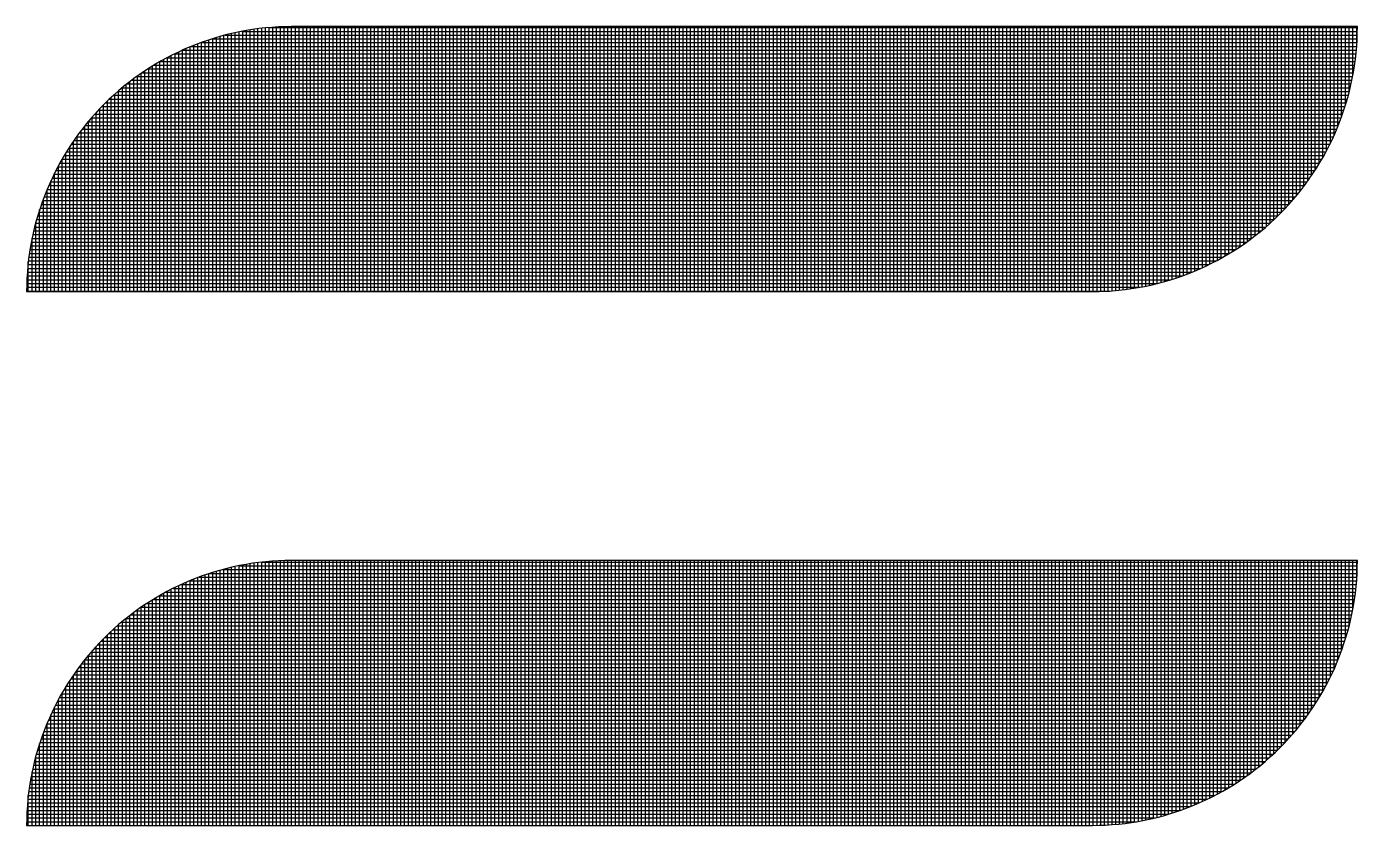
# Model space of a CAD drawing. Extents: x 0 to 841, y 0 to 594.
# Drawn here: x 704.31 to 710.33, y 100.58 to 104.2 of the extents above; entities that cross this region are included whole.
import ezdxf

# ---------------------------------------------------------------- set-up
doc = ezdxf.new("R2010")
doc.units = 0
doc.header["$LTSCALE"] = 7
doc.header["$MEASUREMENT"] = 0
doc.layers.add('한국지역난방기술주식회사 CI', color=7, linetype='Continuous')

# ---------------------------------------------------------------- blocks, each defined once
blk = doc.blocks.new('기술주CI')
at = {"layer": '한국지역난방기술주식회사 CI', "color": 142, "linetype": 'Continuous', "true_color": 0x1d9add}
for p, q in [((1087.215, 142.807), (1087.215, 144.959)), ((1087.247, 142.807), (1087.247, 144.968)), ((1087.257, 144.971), (1096.809, 144.971)), ((1087.279, 142.807), (1087.279, 144.976)), ((1087.31, 142.807), (1087.31, 144.984)), ((1087.342, 142.807), (1087.342, 144.991)), ((1087.374, 142.807), (1087.374, 144.998)), ((1087.398, 145.002), (1096.81, 145.002)), ((1087.406, 142.807), (1087.406, 145.004)), ((1087.438, 142.807), (1087.438, 145.009)), ((1087.469, 142.807), (1087.469, 145.015)), ((1087.501, 142.807), (1087.501, 145.019)), ((1087.533, 142.807), (1087.533, 145.024)), ((1087.565, 142.807), (1087.565, 145.028)), ((1087.596, 142.807), (1087.596, 145.031)), ((1087.628, 142.807), (1087.628, 145.034)), ((1087.63, 145.034), (1096.81, 145.034)), ((1087.66, 142.807), (1087.66, 145.036)), ((1087.691, 142.807), (1087.691, 145.038)), ((1087.723, 142.807), (1087.723, 145.04)), ((1087.755, 142.807), (1087.755, 145.041)), ((1087.787, 142.807), (1087.787, 145.042)), ((1087.818, 142.807), (1087.818, 145.042)), ((1087.85, 142.807), (1087.85, 145.042)), ((1087.882, 142.807), (1087.882, 145.042)), ((1087.914, 142.807), (1087.914, 145.042)), ((1087.946, 142.807), (1087.946, 145.042)), ((1087.977, 142.807), (1087.977, 145.042)), ((1088.009, 142.807), (1088.009, 145.042)), ((1088.041, 142.807), (1088.041, 145.042)), ((1088.073, 142.807), (1088.073, 145.042)), ((1088.104, 142.807), (1088.104, 145.042)), ((1088.136, 142.807), (1088.136, 145.042)), ((1088.168, 142.807), (1088.168, 145.042)), ((1088.199, 142.807), (1088.199, 145.042)), ((1088.231, 142.807), (1088.231, 145.042)), ((1088.263, 142.807), (1088.263, 145.042)), ((1088.295, 142.807), (1088.295, 145.042)), ((1088.326, 142.807), (1088.326, 145.042)), ((1088.358, 142.807), (1088.358, 145.042)), ((1088.39, 142.807), (1088.39, 145.042)), ((1088.422, 142.807), (1088.422, 145.042)), ((1088.454, 142.807), (1088.454, 145.042)), ((1088.485, 142.807), (1088.485, 145.042)), ((1088.517, 142.807), (1088.517, 145.042)), ((1088.549, 142.807), (1088.549, 145.042)), ((1088.581, 142.807), (1088.581, 145.042)), ((1088.612, 142.807), (1088.612, 145.042)), ((1088.644, 142.807), (1088.644, 145.042)), ((1088.676, 142.807), (1088.676, 145.042)), ((1088.707, 142.807), (1088.707, 145.042)), ((1088.739, 142.807), (1088.739, 145.042)), ((1088.771, 142.807), (1088.771, 145.042)), ((1088.803, 142.807), (1088.803, 145.042)), ((1088.834, 142.807), (1088.834, 145.042)), ((1088.866, 142.807), (1088.866, 145.042)), ((1088.898, 142.807), (1088.898, 145.042)), ((1088.93, 142.807), (1088.93, 145.042)), ((1088.962, 142.807), (1088.962, 145.042)), ((1088.993, 142.807), (1088.993, 145.042)), ((1089.025, 142.807), (1089.025, 145.042)), ((1089.057, 142.807), (1089.057, 145.042)), ((1089.089, 142.807), (1089.089, 145.042)), ((1089.12, 142.807), (1089.12, 145.042)), ((1089.152, 142.807), (1089.152, 145.042)), ((1089.184, 142.807), (1089.184, 145.042)), ((1089.215, 142.807), (1089.215, 145.042)), ((1089.247, 142.807), (1089.247, 145.042)), ((1089.279, 142.807), (1089.279, 145.042)), ((1089.311, 142.807), (1089.311, 145.042)), ((1089.342, 142.807), (1089.342, 145.042)), ((1089.374, 142.807), (1089.374, 145.042)), ((1089.406, 142.807), (1089.406, 145.042)), ((1089.438, 142.807), (1089.438, 145.042)), ((1089.47, 142.807), (1089.47, 145.042)), ((1089.501, 142.807), (1089.501, 145.042)), ((1089.533, 142.807), (1089.533, 145.042)), ((1089.565, 142.807), (1089.565, 145.042)), ((1089.597, 142.807), (1089.597, 145.042)), ((1089.628, 142.807), (1089.628, 145.042)), ((1089.66, 142.807), (1089.66, 145.042)), ((1089.692, 142.807), (1089.692, 145.042)), ((1089.723, 142.807), (1089.723, 145.042)), ((1089.755, 142.807), (1089.755, 145.042)), ((1089.787, 142.807), (1089.787, 145.042)), ((1089.819, 142.807), (1089.819, 145.042)), ((1089.851, 142.807), (1089.851, 145.042)), ((1089.882, 142.807), (1089.882, 145.042)), ((1089.914, 142.807), (1089.914, 145.042)), ((1089.946, 142.807), (1089.946, 145.042)), ((1089.978, 142.807), (1089.978, 145.042)), ((1090.009, 142.807), (1090.009, 145.042)), ((1090.041, 142.807), (1090.041, 145.042)), ((1090.073, 142.807), (1090.073, 145.042)), ((1090.104, 142.807), (1090.104, 145.042)), ((1090.136, 142.807), (1090.136, 145.042)), ((1090.168, 142.807), (1090.168, 145.042)), ((1090.2, 142.807), (1090.2, 145.042)), ((1090.231, 142.807), (1090.231, 145.042)), ((1090.263, 142.807), (1090.263, 145.042)), ((1090.295, 142.807), (1090.295, 145.042)), ((1090.327, 142.807), (1090.327, 145.042)), ((1090.359, 142.807), (1090.359, 145.042)), ((1090.39, 142.807), (1090.39, 145.042)), ((1090.422, 142.807), (1090.422, 145.042)), ((1090.454, 142.807), (1090.454, 145.042)), ((1090.486, 142.807), (1090.486, 145.042)), ((1090.517, 142.807), (1090.517, 145.042)), ((1090.549, 142.807), (1090.549, 145.042)), ((1090.581, 142.807), (1090.581, 145.042)), ((1090.612, 142.807), (1090.612, 145.042)), ((1090.644, 142.807), (1090.644, 145.042)), ((1090.676, 142.807), (1090.676, 145.042)), ((1090.708, 142.807), (1090.708, 145.042)), ((1090.739, 142.807), (1090.739, 145.042)), ((1090.771, 142.807), (1090.771, 145.042)), ((1090.803, 142.807), (1090.803, 145.042)), ((1090.835, 142.807), (1090.835, 145.042)), ((1090.867, 142.807), (1090.867, 145.042)), ((1090.898, 142.807), (1090.898, 145.042)), ((1090.93, 142.807), (1090.93, 145.042)), ((1090.962, 142.807), (1090.962, 145.042)), ((1090.994, 142.807), (1090.994, 145.042)), ((1091.025, 142.807), (1091.025, 145.042)), ((1091.057, 142.807), (1091.057, 145.042)), ((1091.089, 142.807), (1091.089, 145.042)), ((1091.12, 142.807), (1091.12, 145.042)), ((1091.152, 142.807), (1091.152, 145.042)), ((1091.184, 142.807), (1091.184, 145.042)), ((1091.216, 142.807), (1091.216, 145.042)), ((1091.247, 142.807), (1091.247, 145.042)), ((1091.279, 142.807), (1091.279, 145.042)), ((1091.311, 142.807), (1091.311, 145.042)), ((1091.343, 142.807), (1091.343, 145.042)), ((1091.375, 142.807), (1091.375, 145.042)), ((1091.406, 142.807), (1091.406, 145.042)), ((1091.438, 142.807), (1091.438, 145.042)), ((1091.47, 142.807), (1091.47, 145.042)), ((1091.502, 142.807), (1091.502, 145.042)), ((1091.533, 142.807), (1091.533, 145.042)), ((1091.565, 142.807), (1091.565, 145.042)), ((1091.597, 142.807), (1091.597, 145.042)), ((1091.628, 142.807), (1091.628, 145.042)), ((1091.66, 142.807), (1091.66, 145.042)), ((1091.692, 142.807), (1091.692, 145.042)), ((1091.724, 142.807), (1091.724, 145.042)), ((1091.755, 142.807), (1091.755, 145.042)), ((1091.787, 142.807), (1091.787, 145.042)), ((1091.819, 142.807), (1091.819, 145.042)), ((1091.851, 142.807), (1091.851, 145.042)), ((1091.883, 142.807), (1091.883, 145.042)), ((1091.914, 142.807), (1091.914, 145.042)), ((1091.946, 142.807), (1091.946, 145.042)), ((1091.978, 142.807), (1091.978, 145.042)), ((1092.009, 142.807), (1092.009, 145.042)), ((1092.041, 142.807), (1092.041, 145.042)), ((1092.073, 142.807), (1092.073, 145.042)), ((1092.105, 142.807), (1092.105, 145.042)), ((1092.136, 142.807), (1092.136, 145.042)), ((1092.168, 142.807), (1092.168, 145.042)), ((1092.2, 142.807), (1092.2, 145.042)), ((1092.232, 142.807), (1092.232, 145.042)), ((1092.264, 142.807), (1092.264, 145.042)), ((1092.295, 142.807), (1092.295, 145.042)), ((1092.327, 142.807), (1092.327, 145.042)), ((1092.359, 142.807), (1092.359, 145.042)), ((1092.391, 142.807), (1092.391, 145.042)), ((1092.422, 142.807), (1092.422, 145.042)), ((1092.454, 142.807), (1092.454, 145.042)), ((1092.486, 142.807), (1092.486, 145.042)), ((1092.517, 142.807), (1092.517, 145.042)), ((1092.549, 142.807), (1092.549, 145.042)), ((1092.581, 142.807), (1092.581, 145.042)), ((1092.613, 142.807), (1092.613, 145.042)), ((1092.644, 142.807), (1092.644, 145.042)), ((1092.676, 142.807), (1092.676, 145.042)), ((1092.708, 142.807), (1092.708, 145.042)), ((1092.74, 142.807), (1092.74, 145.042)), ((1092.772, 142.807), (1092.772, 145.042)), ((1092.803, 142.807), (1092.803, 145.042)), ((1092.835, 142.807), (1092.835, 145.042)), ((1092.867, 142.807), (1092.867, 145.042)), ((1092.899, 142.807), (1092.899, 145.042)), ((1092.93, 142.807), (1092.93, 145.042)), ((1092.962, 142.807), (1092.962, 145.042)), ((1092.994, 142.807), (1092.994, 145.042)), ((1093.025, 142.807), (1093.025, 145.042)), ((1093.057, 142.807), (1093.057, 145.042)), ((1093.089, 142.807), (1093.089, 145.042)), ((1093.121, 142.807), (1093.121, 145.042)), ((1093.152, 142.807), (1093.152, 145.042)), ((1093.184, 142.807), (1093.184, 145.042)), ((1093.216, 142.807), (1093.216, 145.042)), ((1093.248, 142.807), (1093.248, 145.042)), ((1093.28, 142.807), (1093.28, 145.042)), ((1093.311, 142.807), (1093.311, 145.042)), ((1093.343, 142.807), (1093.343, 145.042)), ((1093.375, 142.807), (1093.375, 145.042)), ((1093.407, 142.807), (1093.407, 145.042)), ((1093.438, 142.807), (1093.438, 145.042)), ((1093.47, 142.807), (1093.47, 145.042)), ((1093.502, 142.807), (1093.502, 145.042)), ((1093.533, 142.807), (1093.533, 145.042)), ((1093.565, 142.807), (1093.565, 145.042)), ((1093.597, 142.807), (1093.597, 145.042)), ((1093.629, 142.807), (1093.629, 145.042)), ((1093.66, 142.807), (1093.66, 145.042)), ((1093.692, 142.807), (1093.692, 145.042)), ((1093.724, 142.807), (1093.724, 145.042)), ((1093.756, 142.807), (1093.756, 145.042)), ((1093.788, 142.807), (1093.788, 145.042)), ((1093.819, 142.807), (1093.819, 145.042)), ((1093.851, 142.807), (1093.851, 145.042)), ((1093.883, 142.807), (1093.883, 145.042)), ((1093.915, 142.807), (1093.915, 145.042)), ((1093.946, 142.807), (1093.946, 145.042)), ((1093.978, 142.807), (1093.978, 145.042)), ((1094.01, 142.807), (1094.01, 145.042)), ((1094.041, 142.807), (1094.041, 145.042)), ((1094.073, 142.807), (1094.073, 145.042)), ((1094.105, 142.807), (1094.105, 145.042)), ((1094.137, 142.807), (1094.137, 145.042)), ((1094.168, 142.807), (1094.168, 145.042)), ((1094.2, 142.807), (1094.2, 145.042)), ((1094.232, 142.807), (1094.232, 145.042)), ((1094.264, 142.807), (1094.264, 145.042)), ((1094.296, 142.807), (1094.296, 145.042)), ((1094.327, 142.807), (1094.327, 145.042)), ((1094.359, 142.807), (1094.359, 145.042)), ((1094.391, 142.807), (1094.391, 145.042)), ((1094.422, 142.807), (1094.422, 145.042)), ((1094.454, 142.807), (1094.454, 145.042)), ((1094.486, 142.807), (1094.486, 145.042)), ((1094.518, 142.807), (1094.518, 145.042)), ((1094.549, 142.807), (1094.549, 145.042)), ((1094.581, 142.807), (1094.581, 145.042)), ((1094.613, 142.807), (1094.613, 145.042)), ((1094.645, 142.808), (1094.645, 145.042)), ((1094.677, 142.809), (1094.677, 145.042)), ((1094.708, 142.811), (1094.708, 145.042)), ((1094.74, 142.813), (1094.74, 145.042)), ((1094.772, 142.815), (1094.772, 145.042)), ((1094.804, 142.818), (1094.804, 145.042)), ((1094.835, 142.822), (1094.835, 145.042)), ((1094.867, 142.826), (1094.867, 145.042)), ((1094.899, 142.83), (1094.899, 145.042)), ((1094.93, 142.835), (1094.93, 145.042)), ((1094.962, 142.841), (1094.962, 145.042)), ((1094.994, 142.846), (1094.994, 145.042)), ((1095.026, 142.853), (1095.026, 145.042)), ((1095.057, 142.859), (1095.057, 145.042)), ((1095.089, 142.867), (1095.089, 145.042)), ((1095.121, 142.874), (1095.121, 145.042)), ((1095.153, 142.883), (1095.153, 145.042)), ((1095.185, 142.891), (1095.185, 145.042)), ((1095.216, 142.901), (1095.216, 145.042)), ((1095.248, 142.911), (1095.248, 145.042)), ((1095.28, 142.921), (1095.28, 145.042)), ((1095.312, 142.932), (1095.312, 145.042)), ((1095.343, 142.943), (1095.343, 145.042)), ((1095.375, 142.955), (1095.375, 145.042)), ((1095.407, 142.967), (1095.407, 145.042)), ((1095.438, 142.98), (1095.438, 145.042)), ((1095.47, 142.994), (1095.47, 145.042)), ((1095.502, 143.008), (1095.502, 145.042)), ((1095.534, 143.023), (1095.534, 145.042)), ((1095.565, 143.038), (1095.565, 145.042)), ((1095.597, 143.054), (1095.597, 145.042)), ((1095.629, 143.071), (1095.629, 145.042)), ((1095.661, 143.088), (1095.661, 145.042)), ((1095.693, 143.106), (1095.693, 145.042)), ((1095.724, 143.125), (1095.724, 145.042)), ((1095.756, 143.144), (1095.756, 145.042)), ((1095.788, 143.164), (1095.788, 145.042)), ((1095.82, 143.185), (1095.82, 145.042)), ((1095.851, 143.207), (1095.851, 145.042)), ((1095.883, 143.23), (1095.883, 145.042)), ((1095.915, 143.253), (1095.915, 145.042)), ((1095.946, 143.277), (1095.946, 145.042)), ((1095.978, 143.302), (1095.978, 145.042)), ((1096.01, 143.328), (1096.01, 145.042)), ((1096.042, 143.356), (1096.042, 145.042)), ((1096.073, 143.384), (1096.073, 145.042)), ((1096.105, 143.413), (1096.105, 145.042)), ((1096.137, 143.443), (1096.137, 145.042)), ((1096.169, 143.475), (1096.169, 145.042)), ((1096.201, 143.508), (1096.201, 145.042)), ((1096.232, 143.542), (1096.232, 145.042)), ((1096.264, 143.578), (1096.264, 145.042)), ((1096.296, 143.616), (1096.296, 145.042)), ((1096.328, 143.655), (1096.328, 145.042)), ((1096.359, 143.696), (1096.359, 145.042)), ((1096.391, 143.739), (1096.391, 145.042)), ((1096.423, 143.785), (1096.423, 145.042)), ((1096.454, 143.833), (1096.454, 145.042)), ((1096.486, 143.883), (1096.486, 145.042)), ((1096.518, 143.937), (1096.518, 145.042)), ((1096.55, 143.995), (1096.55, 145.042)), ((1096.582, 144.058), (1096.582, 145.042)), ((1096.613, 144.125), (1096.613, 145.042)), ((1096.645, 144.199), (1096.645, 145.042)), ((1096.677, 144.282), (1096.677, 145.042)), ((1096.709, 144.376), (1096.709, 145.042)), ((1096.74, 144.488), (1096.74, 145.042)), ((1096.772, 144.632), (1096.772, 145.042)), ((1096.804, 144.876), (1096.804, 145.042)), ((1086.896, 144.843), (1096.801, 144.843)), ((1086.898, 142.807), (1086.898, 144.844)), ((1086.929, 142.807), (1086.929, 144.858)), ((1086.961, 142.807), (1086.961, 144.872)), ((1086.97, 144.875), (1096.804, 144.875)), ((1086.993, 142.807), (1086.993, 144.884)), ((1087.025, 142.807), (1087.025, 144.897)), ((1087.052, 144.907), (1096.806, 144.907)), ((1087.057, 142.807), (1087.057, 144.909)), ((1087.088, 142.807), (1087.088, 144.92)), ((1087.12, 142.807), (1087.12, 144.93)), ((1087.146, 144.939), (1096.808, 144.939)), ((1087.152, 142.807), (1087.152, 144.941)), ((1087.184, 142.807), (1087.184, 144.95)), ((1086.707, 142.807), (1086.707, 144.747)), ((1086.71, 144.748), (1096.791, 144.748)), ((1086.739, 142.807), (1086.739, 144.765)), ((1086.767, 144.78), (1096.794, 144.78)), ((1086.771, 142.807), (1086.771, 144.782)), ((1086.802, 142.807), (1086.802, 144.798)), ((1086.829, 144.812), (1096.798, 144.812)), ((1086.834, 142.807), (1086.834, 144.814)), ((1086.866, 142.807), (1086.866, 144.829)), ((1086.512, 144.621), (1096.77, 144.621)), ((1086.517, 142.807), (1086.517, 144.625)), ((1086.549, 142.807), (1086.549, 144.647)), ((1086.557, 144.653), (1096.776, 144.653)), ((1086.58, 142.807), (1086.58, 144.669)), ((1086.605, 144.685), (1096.781, 144.685)), ((1086.612, 142.807), (1086.612, 144.689)), ((1086.644, 142.807), (1086.644, 144.709)), ((1086.656, 144.716), (1096.786, 144.716)), ((1086.676, 142.807), (1086.676, 144.728)), ((1086.389, 144.526), (1096.75, 144.526)), ((1086.39, 142.807), (1086.39, 144.527)), ((1086.421, 142.807), (1086.421, 144.553)), ((1086.428, 144.558), (1096.757, 144.558)), ((1086.453, 142.807), (1086.453, 144.578)), ((1086.469, 144.59), (1096.764, 144.59)), ((1086.485, 142.807), (1086.485, 144.602)), ((1086.248, 144.399), (1096.715, 144.399)), ((1086.263, 142.807), (1086.263, 144.413)), ((1086.281, 144.431), (1096.725, 144.431)), ((1086.294, 142.807), (1086.294, 144.443)), ((1086.316, 144.463), (1096.733, 144.463)), ((1086.326, 142.807), (1086.326, 144.472)), ((1086.351, 144.494), (1096.742, 144.494)), ((1086.358, 142.807), (1086.358, 144.5)), ((1086.157, 144.304), (1096.684, 144.304)), ((1086.168, 142.807), (1086.168, 144.315)), ((1086.186, 144.336), (1096.695, 144.336)), ((1086.199, 142.807), (1086.199, 144.349)), ((1086.217, 144.367), (1096.706, 144.367)), ((1086.231, 142.807), (1086.231, 144.382)), ((1086.051, 144.177), (1096.636, 144.177)), ((1086.072, 142.807), (1086.072, 144.204)), ((1086.076, 144.208), (1096.649, 144.208)), ((1086.102, 144.24), (1096.661, 144.24)), ((1086.104, 142.807), (1086.104, 144.243)), ((1086.129, 144.272), (1096.673, 144.272)), ((1086.136, 142.807), (1086.136, 144.28)), ((1085.977, 142.807), (1085.977, 144.076)), ((1085.981, 144.081), (1096.593, 144.081)), ((1086.003, 144.113), (1096.608, 144.113)), ((1086.009, 142.807), (1086.009, 144.121)), ((1086.027, 144.145), (1096.622, 144.145)), ((1086.041, 142.807), (1086.041, 144.163)), ((1085.899, 143.954), (1096.528, 143.954)), ((1085.913, 142.807), (1085.913, 143.978)), ((1085.918, 143.986), (1096.545, 143.986)), ((1085.938, 144.018), (1096.562, 144.018)), ((1085.945, 142.807), (1085.945, 144.028)), ((1085.959, 144.05), (1096.578, 144.05)), ((1085.845, 143.859), (1096.471, 143.859)), ((1085.85, 142.807), (1085.85, 143.868)), ((1085.862, 143.891), (1096.491, 143.891)), ((1085.88, 143.923), (1096.51, 143.923)), ((1085.882, 142.807), (1085.882, 143.925)), ((1085.782, 143.732), (1096.386, 143.732)), ((1085.786, 142.807), (1085.786, 143.741)), ((1085.797, 143.764), (1096.409, 143.764)), ((1085.813, 143.796), (1096.43, 143.796)), ((1085.818, 142.807), (1085.818, 143.807)), ((1085.829, 143.828), (1096.451, 143.828)), ((1085.742, 143.637), (1096.313, 143.637)), ((1085.755, 143.669), (1096.338, 143.669)), ((1085.755, 142.807), (1085.755, 143.669)), ((1085.768, 143.701), (1096.363, 143.701)), ((1085.691, 142.807), (1085.691, 143.498)), ((1085.695, 143.51), (1096.202, 143.51)), ((1085.706, 143.542), (1096.232, 143.542)), ((1085.717, 143.574), (1096.26, 143.574)), ((1085.723, 142.807), (1085.723, 143.589)), ((1085.729, 143.605), (1096.287, 143.605)), ((1085.657, 143.383), (1096.073, 143.383)), ((1085.66, 142.807), (1085.66, 143.391)), ((1085.666, 143.415), (1096.107, 143.415)), ((1085.675, 143.446), (1096.14, 143.446)), ((1085.685, 143.478), (1096.172, 143.478)), ((1085.634, 143.288), (1095.96, 143.288)), ((1085.641, 143.319), (1095.999, 143.319)), ((1085.649, 143.351), (1096.037, 143.351)), ((1085.61, 143.161), (1095.782, 143.161)), ((1085.615, 143.193), (1095.83, 143.193)), ((1085.621, 143.224), (1095.876, 143.224)), ((1085.627, 143.256), (1095.919, 143.256)), ((1085.628, 142.807), (1085.628, 143.258)), ((1085.596, 142.807), (1085.596, 143.058)), ((1085.597, 143.066), (1095.619, 143.066)), ((1085.601, 143.097), (1095.677, 143.097)), ((1085.605, 143.129), (1095.731, 143.129)), ((1085.586, 142.939), (1095.331, 142.939)), ((1085.588, 142.97), (1095.414, 142.97)), ((1085.59, 143.002), (1095.488, 143.002)), ((1085.593, 143.034), (1095.556, 143.034)), ((1085.582, 142.843), (1094.977, 142.843)), ((1085.583, 142.875), (1095.123, 142.875)), ((1085.584, 142.907), (1095.236, 142.907)), ((1085.582, 142.811), (1094.721, 142.811))]:
    blk.add_line(p, q, dxfattribs=at)
at = {"layer": '한국지역난방기술주식회사 CI', "color": 82, "linetype": 'Continuous', "true_color": 0x35d32f}
for p, q in [((1087.247, 138.304), (1087.247, 140.465)), ((1087.279, 138.304), (1087.279, 140.473)), ((1087.31, 138.304), (1087.31, 140.481)), ((1087.342, 138.304), (1087.342, 140.488)), ((1087.369, 140.494), (1096.809, 140.494)), ((1087.374, 138.304), (1087.374, 140.495)), ((1087.406, 138.304), (1087.406, 140.501)), ((1087.438, 138.304), (1087.438, 140.507)), ((1087.469, 138.304), (1087.469, 140.512)), ((1087.501, 138.304), (1087.501, 140.517)), ((1087.533, 138.304), (1087.533, 140.521)), ((1087.565, 138.304), (1087.565, 140.525)), ((1087.571, 140.525), (1096.81, 140.525)), ((1087.596, 138.304), (1087.596, 140.528)), ((1087.628, 138.304), (1087.628, 140.531)), ((1087.66, 138.304), (1087.66, 140.533)), ((1087.691, 138.304), (1087.691, 140.536)), ((1087.723, 138.304), (1087.723, 140.537)), ((1087.755, 138.304), (1087.755, 140.538)), ((1087.787, 138.304), (1087.787, 140.539)), ((1087.818, 138.304), (1087.818, 140.539)), ((1087.85, 138.304), (1087.85, 140.539)), ((1087.882, 138.304), (1087.882, 140.539)), ((1087.914, 138.304), (1087.914, 140.539)), ((1087.946, 138.304), (1087.946, 140.539)), ((1087.977, 138.304), (1087.977, 140.539)), ((1088.009, 138.304), (1088.009, 140.539)), ((1088.041, 138.304), (1088.041, 140.539)), ((1088.073, 138.304), (1088.073, 140.539)), ((1088.104, 138.304), (1088.104, 140.539)), ((1088.136, 138.304), (1088.136, 140.539)), ((1088.168, 138.304), (1088.168, 140.539)), ((1088.199, 138.304), (1088.199, 140.539)), ((1088.231, 138.304), (1088.231, 140.539)), ((1088.263, 138.304), (1088.263, 140.539)), ((1088.295, 138.304), (1088.295, 140.539)), ((1088.326, 138.304), (1088.326, 140.539)), ((1088.358, 138.304), (1088.358, 140.539)), ((1088.39, 138.304), (1088.39, 140.539)), ((1088.422, 138.304), (1088.422, 140.539)), ((1088.454, 138.304), (1088.454, 140.539)), ((1088.485, 138.304), (1088.485, 140.539)), ((1088.517, 138.304), (1088.517, 140.539)), ((1088.549, 138.304), (1088.549, 140.539)), ((1088.581, 138.304), (1088.581, 140.539)), ((1088.612, 138.304), (1088.612, 140.539)), ((1088.644, 138.304), (1088.644, 140.539)), ((1088.676, 138.304), (1088.676, 140.539)), ((1088.707, 138.304), (1088.707, 140.539)), ((1088.739, 138.304), (1088.739, 140.539)), ((1088.771, 138.304), (1088.771, 140.539)), ((1088.803, 138.304), (1088.803, 140.539)), ((1088.834, 138.304), (1088.834, 140.539)), ((1088.866, 138.304), (1088.866, 140.539)), ((1088.898, 138.304), (1088.898, 140.539)), ((1088.93, 138.304), (1088.93, 140.539)), ((1088.962, 138.304), (1088.962, 140.539)), ((1088.993, 138.304), (1088.993, 140.539)), ((1089.025, 138.304), (1089.025, 140.539)), ((1089.057, 138.304), (1089.057, 140.539)), ((1089.089, 138.304), (1089.089, 140.539)), ((1089.12, 138.304), (1089.12, 140.539)), ((1089.152, 138.304), (1089.152, 140.539)), ((1089.184, 138.304), (1089.184, 140.539)), ((1089.215, 138.304), (1089.215, 140.539)), ((1089.247, 138.304), (1089.247, 140.539)), ((1089.279, 138.304), (1089.279, 140.539)), ((1089.311, 138.304), (1089.311, 140.539)), ((1089.342, 138.304), (1089.342, 140.539)), ((1089.374, 138.304), (1089.374, 140.539)), ((1089.406, 138.304), (1089.406, 140.539)), ((1089.438, 138.304), (1089.438, 140.539)), ((1089.47, 138.304), (1089.47, 140.539)), ((1089.501, 138.304), (1089.501, 140.539)), ((1089.533, 138.304), (1089.533, 140.539)), ((1089.565, 138.304), (1089.565, 140.539)), ((1089.597, 138.304), (1089.597, 140.539)), ((1089.628, 138.304), (1089.628, 140.539)), ((1089.66, 138.304), (1089.66, 140.539)), ((1089.692, 138.304), (1089.692, 140.539)), ((1089.723, 138.304), (1089.723, 140.539)), ((1089.755, 138.304), (1089.755, 140.539)), ((1089.787, 138.304), (1089.787, 140.539)), ((1089.819, 138.304), (1089.819, 140.539)), ((1089.851, 138.304), (1089.851, 140.539)), ((1089.882, 138.304), (1089.882, 140.539)), ((1089.914, 138.304), (1089.914, 140.539)), ((1089.946, 138.304), (1089.946, 140.539)), ((1089.978, 138.304), (1089.978, 140.539)), ((1090.009, 138.304), (1090.009, 140.539)), ((1090.041, 138.304), (1090.041, 140.539)), ((1090.073, 138.304), (1090.073, 140.539)), ((1090.104, 138.304), (1090.104, 140.539)), ((1090.136, 138.304), (1090.136, 140.539)), ((1090.168, 138.304), (1090.168, 140.539)), ((1090.2, 138.304), (1090.2, 140.539)), ((1090.231, 138.304), (1090.231, 140.539)), ((1090.263, 138.304), (1090.263, 140.539)), ((1090.295, 138.304), (1090.295, 140.539)), ((1090.327, 138.304), (1090.327, 140.539)), ((1090.359, 138.304), (1090.359, 140.539)), ((1090.39, 138.304), (1090.39, 140.539)), ((1090.422, 138.304), (1090.422, 140.539)), ((1090.454, 138.304), (1090.454, 140.539)), ((1090.486, 138.304), (1090.486, 140.539)), ((1090.517, 138.304), (1090.517, 140.539)), ((1090.549, 138.304), (1090.549, 140.539)), ((1090.581, 138.304), (1090.581, 140.539)), ((1090.612, 138.304), (1090.612, 140.539)), ((1090.644, 138.304), (1090.644, 140.539)), ((1090.676, 138.304), (1090.676, 140.539)), ((1090.708, 138.304), (1090.708, 140.539)), ((1090.739, 138.304), (1090.739, 140.539)), ((1090.771, 138.304), (1090.771, 140.539)), ((1090.803, 138.304), (1090.803, 140.539)), ((1090.835, 138.304), (1090.835, 140.539)), ((1090.867, 138.304), (1090.867, 140.539)), ((1090.898, 138.304), (1090.898, 140.539)), ((1090.93, 138.304), (1090.93, 140.539)), ((1090.962, 138.304), (1090.962, 140.539)), ((1090.994, 138.304), (1090.994, 140.539)), ((1091.025, 138.304), (1091.025, 140.539)), ((1091.057, 138.304), (1091.057, 140.539)), ((1091.089, 138.304), (1091.089, 140.539)), ((1091.12, 138.304), (1091.12, 140.539)), ((1091.152, 138.304), (1091.152, 140.539)), ((1091.184, 138.304), (1091.184, 140.539)), ((1091.216, 138.304), (1091.216, 140.539)), ((1091.247, 138.304), (1091.247, 140.539)), ((1091.279, 138.304), (1091.279, 140.539)), ((1091.311, 138.304), (1091.311, 140.539)), ((1091.343, 138.304), (1091.343, 140.539)), ((1091.375, 138.304), (1091.375, 140.539)), ((1091.406, 138.304), (1091.406, 140.539)), ((1091.438, 138.304), (1091.438, 140.539)), ((1091.47, 138.304), (1091.47, 140.539)), ((1091.502, 138.304), (1091.502, 140.539)), ((1091.533, 138.304), (1091.533, 140.539)), ((1091.565, 138.304), (1091.565, 140.539)), ((1091.597, 138.304), (1091.597, 140.539)), ((1091.628, 138.304), (1091.628, 140.539)), ((1091.66, 138.304), (1091.66, 140.539)), ((1091.692, 138.304), (1091.692, 140.539)), ((1091.724, 138.304), (1091.724, 140.539)), ((1091.755, 138.304), (1091.755, 140.539)), ((1091.787, 138.304), (1091.787, 140.539)), ((1091.819, 138.304), (1091.819, 140.539)), ((1091.851, 138.304), (1091.851, 140.539)), ((1091.883, 138.304), (1091.883, 140.539)), ((1091.914, 138.304), (1091.914, 140.539)), ((1091.946, 138.304), (1091.946, 140.539)), ((1091.978, 138.304), (1091.978, 140.539)), ((1092.009, 138.304), (1092.009, 140.539)), ((1092.041, 138.304), (1092.041, 140.539)), ((1092.073, 138.304), (1092.073, 140.539)), ((1092.105, 138.304), (1092.105, 140.539)), ((1092.136, 138.304), (1092.136, 140.539)), ((1092.168, 138.304), (1092.168, 140.539)), ((1092.2, 138.304), (1092.2, 140.539)), ((1092.232, 138.304), (1092.232, 140.539)), ((1092.264, 138.304), (1092.264, 140.539)), ((1092.295, 138.304), (1092.295, 140.539)), ((1092.327, 138.304), (1092.327, 140.539)), ((1092.359, 138.304), (1092.359, 140.539)), ((1092.391, 138.304), (1092.391, 140.539)), ((1092.422, 138.304), (1092.422, 140.539)), ((1092.454, 138.304), (1092.454, 140.539)), ((1092.486, 138.304), (1092.486, 140.539)), ((1092.517, 138.304), (1092.517, 140.539)), ((1092.549, 138.304), (1092.549, 140.539)), ((1092.581, 138.304), (1092.581, 140.539)), ((1092.613, 138.304), (1092.613, 140.539)), ((1092.644, 138.304), (1092.644, 140.539)), ((1092.676, 138.304), (1092.676, 140.539)), ((1092.708, 138.304), (1092.708, 140.539)), ((1092.74, 138.304), (1092.74, 140.539)), ((1092.772, 138.304), (1092.772, 140.539)), ((1092.803, 138.304), (1092.803, 140.539)), ((1092.835, 138.304), (1092.835, 140.539)), ((1092.867, 138.304), (1092.867, 140.539)), ((1092.899, 138.304), (1092.899, 140.539)), ((1092.93, 138.304), (1092.93, 140.539)), ((1092.962, 138.304), (1092.962, 140.539)), ((1092.994, 138.304), (1092.994, 140.539)), ((1093.025, 138.304), (1093.025, 140.539)), ((1093.057, 138.304), (1093.057, 140.539)), ((1093.089, 138.304), (1093.089, 140.539)), ((1093.121, 138.304), (1093.121, 140.539)), ((1093.152, 138.304), (1093.152, 140.539)), ((1093.184, 138.304), (1093.184, 140.539)), ((1093.216, 138.304), (1093.216, 140.539)), ((1093.248, 138.304), (1093.248, 140.539)), ((1093.28, 138.304), (1093.28, 140.539)), ((1093.311, 138.304), (1093.311, 140.539)), ((1093.343, 138.304), (1093.343, 140.539)), ((1093.375, 138.304), (1093.375, 140.539)), ((1093.407, 138.304), (1093.407, 140.539)), ((1093.438, 138.304), (1093.438, 140.539)), ((1093.47, 138.304), (1093.47, 140.539)), ((1093.502, 138.304), (1093.502, 140.539)), ((1093.533, 138.304), (1093.533, 140.539)), ((1093.565, 138.304), (1093.565, 140.539)), ((1093.597, 138.304), (1093.597, 140.539)), ((1093.629, 138.304), (1093.629, 140.539)), ((1093.66, 138.304), (1093.66, 140.539)), ((1093.692, 138.304), (1093.692, 140.539)), ((1093.724, 138.304), (1093.724, 140.539)), ((1093.756, 138.304), (1093.756, 140.539)), ((1093.788, 138.304), (1093.788, 140.539)), ((1093.819, 138.304), (1093.819, 140.539)), ((1093.851, 138.304), (1093.851, 140.539)), ((1093.883, 138.304), (1093.883, 140.539)), ((1093.915, 138.304), (1093.915, 140.539)), ((1093.946, 138.304), (1093.946, 140.539)), ((1093.978, 138.304), (1093.978, 140.539)), ((1094.01, 138.304), (1094.01, 140.539)), ((1094.041, 138.304), (1094.041, 140.539)), ((1094.073, 138.304), (1094.073, 140.539)), ((1094.105, 138.304), (1094.105, 140.539)), ((1094.137, 138.304), (1094.137, 140.539)), ((1094.168, 138.304), (1094.168, 140.539)), ((1094.2, 138.304), (1094.2, 140.539)), ((1094.232, 138.304), (1094.232, 140.539)), ((1094.264, 138.304), (1094.264, 140.539)), ((1094.296, 138.304), (1094.296, 140.539)), ((1094.327, 138.304), (1094.327, 140.539)), ((1094.359, 138.304), (1094.359, 140.539)), ((1094.391, 138.304), (1094.391, 140.539)), ((1094.422, 138.304), (1094.422, 140.539)), ((1094.454, 138.304), (1094.454, 140.539)), ((1094.486, 138.304), (1094.486, 140.539)), ((1094.518, 138.304), (1094.518, 140.539)), ((1094.549, 138.304), (1094.549, 140.539)), ((1094.581, 138.304), (1094.581, 140.539)), ((1094.613, 138.304), (1094.613, 140.539)), ((1094.645, 138.305), (1094.645, 140.539)), ((1094.677, 138.306), (1094.677, 140.539)), ((1094.708, 138.308), (1094.708, 140.539)), ((1094.74, 138.31), (1094.74, 140.539)), ((1094.772, 138.313), (1094.772, 140.539)), ((1094.804, 138.316), (1094.804, 140.539)), ((1094.835, 138.319), (1094.835, 140.539)), ((1094.867, 138.323), (1094.867, 140.539)), ((1094.899, 138.327), (1094.899, 140.539)), ((1094.93, 138.332), (1094.93, 140.539)), ((1094.962, 138.338), (1094.962, 140.539)), ((1094.994, 138.344), (1094.994, 140.539)), ((1095.026, 138.35), (1095.026, 140.539)), ((1095.057, 138.357), (1095.057, 140.539)), ((1095.089, 138.364), (1095.089, 140.539)), ((1095.121, 138.372), (1095.121, 140.539)), ((1095.153, 138.38), (1095.153, 140.539)), ((1095.185, 138.389), (1095.185, 140.539)), ((1095.216, 138.398), (1095.216, 140.539)), ((1095.248, 138.408), (1095.248, 140.539)), ((1095.28, 138.418), (1095.28, 140.539)), ((1095.312, 138.429), (1095.312, 140.539)), ((1095.343, 138.44), (1095.343, 140.539)), ((1095.375, 138.452), (1095.375, 140.539)), ((1095.407, 138.465), (1095.407, 140.539)), ((1095.438, 138.478), (1095.438, 140.539)), ((1095.47, 138.491), (1095.47, 140.539)), ((1095.502, 138.505), (1095.502, 140.539)), ((1095.534, 138.52), (1095.534, 140.539)), ((1095.565, 138.535), (1095.565, 140.539)), ((1095.597, 138.551), (1095.597, 140.539)), ((1095.629, 138.568), (1095.629, 140.539)), ((1095.661, 138.585), (1095.661, 140.539)), ((1095.693, 138.603), (1095.693, 140.539)), ((1095.724, 138.622), (1095.724, 140.539)), ((1095.756, 138.642), (1095.756, 140.539)), ((1095.788, 138.662), (1095.788, 140.539)), ((1095.82, 138.683), (1095.82, 140.539)), ((1095.851, 138.704), (1095.851, 140.539)), ((1095.883, 138.727), (1095.883, 140.539)), ((1095.915, 138.75), (1095.915, 140.539)), ((1095.946, 138.774), (1095.946, 140.539)), ((1095.978, 138.799), (1095.978, 140.539)), ((1096.01, 138.826), (1096.01, 140.539)), ((1096.042, 138.853), (1096.042, 140.539)), ((1096.073, 138.881), (1096.073, 140.539)), ((1096.105, 138.91), (1096.105, 140.539)), ((1096.137, 138.941), (1096.137, 140.539)), ((1096.169, 138.972), (1096.169, 140.539)), ((1096.201, 139.005), (1096.201, 140.539)), ((1096.232, 139.04), (1096.232, 140.539)), ((1096.264, 139.075), (1096.264, 140.539)), ((1096.296, 139.113), (1096.296, 140.539)), ((1096.328, 139.152), (1096.328, 140.539)), ((1096.359, 139.193), (1096.359, 140.539)), ((1096.391, 139.236), (1096.391, 140.539)), ((1096.423, 139.282), (1096.423, 140.539)), ((1096.454, 139.33), (1096.454, 140.539)), ((1096.486, 139.381), (1096.486, 140.539)), ((1096.518, 139.435), (1096.518, 140.539)), ((1096.55, 139.493), (1096.55, 140.539)), ((1096.582, 139.555), (1096.582, 140.539)), ((1096.613, 139.622), (1096.613, 140.539)), ((1096.645, 139.696), (1096.645, 140.539)), ((1096.677, 139.779), (1096.677, 140.539)), ((1096.709, 139.874), (1096.709, 140.539)), ((1096.74, 139.985), (1096.74, 140.539)), ((1096.772, 140.129), (1096.772, 140.539)), ((1096.804, 140.374), (1096.804, 140.539)), ((1086.929, 138.304), (1086.929, 140.355)), ((1086.956, 140.367), (1096.803, 140.367)), ((1086.961, 138.304), (1086.961, 140.369)), ((1086.993, 138.304), (1086.993, 140.382)), ((1087.025, 138.304), (1087.025, 140.394)), ((1087.037, 140.399), (1096.805, 140.399)), ((1087.057, 138.304), (1087.057, 140.406)), ((1087.088, 138.304), (1087.088, 140.417)), ((1087.12, 138.304), (1087.12, 140.428)), ((1087.128, 140.43), (1096.807, 140.43)), ((1087.152, 138.304), (1087.152, 140.438)), ((1087.184, 138.304), (1087.184, 140.447)), ((1087.215, 138.304), (1087.215, 140.457)), ((1087.235, 140.462), (1096.809, 140.462)), ((1086.7, 140.24), (1096.79, 140.24)), ((1086.707, 138.304), (1086.707, 140.244)), ((1086.739, 138.304), (1086.739, 140.262)), ((1086.757, 140.272), (1096.794, 140.272)), ((1086.771, 138.304), (1086.771, 140.279)), ((1086.802, 138.304), (1086.802, 140.296)), ((1086.818, 140.303), (1096.797, 140.303)), ((1086.834, 138.304), (1086.834, 140.311)), ((1086.866, 138.304), (1086.866, 140.327)), ((1086.884, 140.335), (1096.801, 140.335)), ((1086.898, 138.304), (1086.898, 140.341)), ((1086.549, 140.145), (1096.775, 140.145)), ((1086.549, 138.304), (1086.549, 140.144)), ((1086.58, 138.304), (1086.58, 140.166)), ((1086.596, 140.176), (1096.78, 140.176)), ((1086.612, 138.304), (1086.612, 140.186)), ((1086.644, 138.304), (1086.644, 140.206)), ((1086.646, 140.208), (1096.785, 140.208)), ((1086.676, 138.304), (1086.676, 140.226)), ((1086.382, 140.017), (1096.748, 140.017)), ((1086.39, 138.304), (1086.39, 140.024)), ((1086.421, 138.304), (1086.421, 140.05)), ((1086.421, 140.049), (1096.756, 140.049)), ((1086.453, 138.304), (1086.453, 140.075)), ((1086.461, 140.081), (1096.762, 140.081)), ((1086.485, 138.304), (1086.485, 140.099)), ((1086.504, 140.113), (1096.769, 140.113)), ((1086.517, 138.304), (1086.517, 140.122)), ((1086.263, 138.304), (1086.263, 139.91)), ((1086.275, 139.922), (1096.723, 139.922)), ((1086.294, 138.304), (1086.294, 139.94)), ((1086.309, 139.954), (1096.732, 139.954)), ((1086.326, 138.304), (1086.326, 139.969)), ((1086.345, 139.986), (1096.74, 139.986)), ((1086.358, 138.304), (1086.358, 139.997)), ((1086.152, 139.795), (1096.683, 139.795)), ((1086.168, 138.304), (1086.168, 139.812)), ((1086.181, 139.827), (1096.693, 139.827)), ((1086.199, 138.304), (1086.199, 139.846)), ((1086.211, 139.859), (1096.704, 139.859)), ((1086.231, 138.304), (1086.231, 139.879)), ((1086.243, 139.89), (1096.714, 139.89)), ((1086.071, 139.7), (1096.646, 139.7)), ((1086.072, 138.304), (1086.072, 139.701)), ((1086.097, 139.732), (1096.659, 139.732)), ((1086.104, 138.304), (1086.104, 139.74)), ((1086.124, 139.764), (1096.671, 139.764)), ((1086.136, 138.304), (1086.136, 139.777)), ((1085.977, 139.573), (1096.59, 139.573)), ((1085.977, 138.304), (1085.977, 139.573)), ((1085.999, 139.605), (1096.605, 139.605)), ((1086.009, 138.304), (1086.009, 139.618)), ((1086.022, 139.637), (1096.62, 139.637)), ((1086.041, 138.304), (1086.041, 139.66)), ((1086.047, 139.668), (1096.633, 139.668)), ((1085.913, 138.304), (1085.913, 139.476)), ((1085.915, 139.478), (1096.542, 139.478)), ((1085.935, 139.51), (1096.559, 139.51)), ((1085.945, 138.304), (1085.945, 139.526)), ((1085.956, 139.541), (1096.575, 139.541)), ((1085.842, 139.351), (1096.468, 139.351)), ((1085.85, 138.304), (1085.85, 139.366)), ((1085.859, 139.382), (1096.487, 139.382)), ((1085.877, 139.414), (1096.506, 139.414)), ((1085.882, 138.304), (1085.882, 139.422)), ((1085.896, 139.446), (1096.524, 139.446)), ((1085.786, 138.304), (1085.786, 139.238)), ((1085.794, 139.255), (1096.405, 139.255)), ((1085.81, 139.287), (1096.426, 139.287)), ((1085.818, 138.304), (1085.818, 139.304)), ((1085.826, 139.319), (1096.448, 139.319)), ((1085.739, 139.128), (1096.309, 139.128)), ((1085.752, 139.16), (1096.334, 139.16)), ((1085.755, 138.304), (1085.755, 139.166)), ((1085.766, 139.192), (1096.358, 139.192)), ((1085.78, 139.224), (1096.382, 139.224)), ((1085.704, 139.033), (1096.227, 139.033)), ((1085.715, 139.065), (1096.255, 139.065)), ((1085.723, 138.304), (1085.723, 139.086)), ((1085.727, 139.097), (1096.282, 139.097)), ((1085.664, 138.906), (1096.101, 138.906)), ((1085.674, 138.938), (1096.134, 138.938)), ((1085.683, 138.97), (1096.166, 138.97)), ((1085.691, 138.304), (1085.691, 138.995)), ((1085.693, 139.002), (1096.197, 139.002)), ((1085.633, 138.779), (1095.953, 138.779)), ((1085.64, 138.811), (1095.992, 138.811)), ((1085.648, 138.843), (1096.03, 138.843)), ((1085.656, 138.875), (1096.066, 138.875)), ((1085.66, 138.304), (1085.66, 138.888)), ((1085.614, 138.684), (1095.822, 138.684)), ((1085.62, 138.716), (1095.868, 138.716)), ((1085.626, 138.748), (1095.911, 138.748)), ((1085.628, 138.304), (1085.628, 138.755)), ((1085.596, 138.557), (1095.608, 138.557)), ((1085.596, 138.304), (1085.596, 138.556)), ((1085.6, 138.589), (1095.667, 138.589)), ((1085.604, 138.62), (1095.722, 138.62)), ((1085.609, 138.652), (1095.773, 138.652)), ((1085.587, 138.462), (1095.4, 138.462)), ((1085.59, 138.493), (1095.476, 138.493)), ((1085.593, 138.525), (1095.545, 138.525)), ((1085.582, 138.335), (1094.945, 138.335)), ((1085.583, 138.367), (1095.1, 138.367)), ((1085.584, 138.398), (1095.217, 138.398)), ((1085.585, 138.43), (1095.315, 138.43))]:
    blk.add_line(p, q, dxfattribs=at)
at = {"layer": '한국지역난방기술주식회사 CI', "color": 142, "true_color": 0x1d9add}
blk.add_lwpolyline([(1096.81, 145.042), (1087.817, 145.042, 0.414214), (1085.582, 142.807), (1094.575, 142.807, 0.414214)], format="xyb", close=True, dxfattribs=at)
at = {"layer": '한국지역난방기술주식회사 CI', "color": 82, "true_color": 0x35d32f}
blk.add_lwpolyline([(1096.81, 140.539), (1087.817, 140.539, 0.414214), (1085.582, 138.304), (1094.575, 138.304, 0.414214)], format="xyb", close=True, dxfattribs=at)

msp = doc.modelspace()

# ---------------------------------------------------------------- block references
at = {"layer": '한국지역난방기술주식회사 CI', "xscale": 0.5364893087771634, "yscale": 0.5364893087771634, "zscale": 0.5364893087771634}
msp.add_blockref('기술주CI', (121.9072, 26.3833), dxfattribs=at)

doc.saveas('drawing.dxf')
